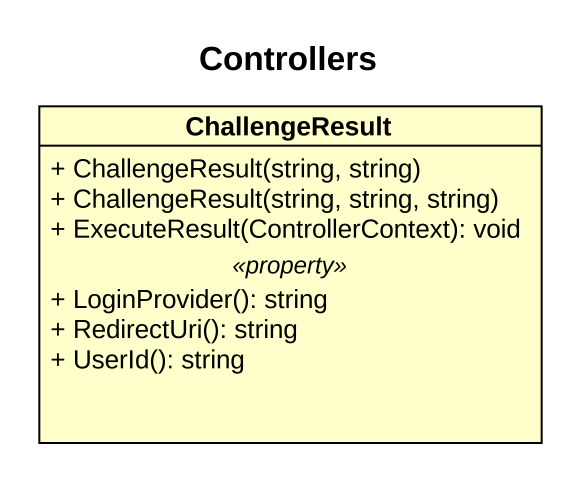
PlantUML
@startuml
title Controllers
hide circle
hide empty members
skinparam classAttributeIconSize 0
class ChallengeResult {
  + ChallengeResult(string, string)
  + ChallengeResult(string, string, string)
  + ExecuteResult(ControllerContext): void
  .. <<property>> ..
  + LoginProvider(): string
  + RedirectUri(): string
  + UserId(): string
}
@enduml
